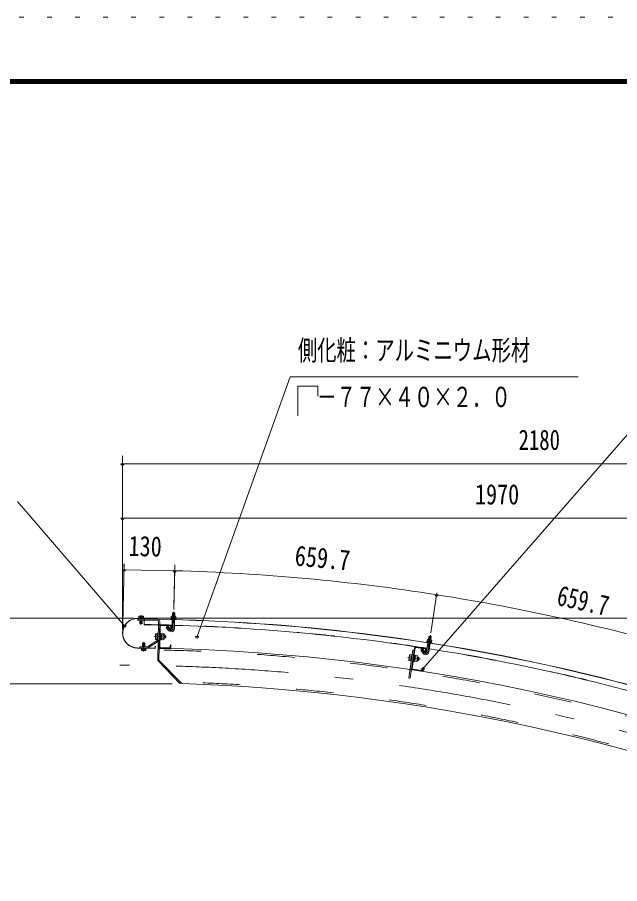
# Model space of a CAD drawing. Units: millimetres, scale not verified, with parts at other scales. Extents: x -26655 to 26659, y -10500 to 10500.
# Drawn here: x 15847 to 19713, y 4936 to 10500 of the extents above; entities that cross this region are included whole.
import ezdxf
from ezdxf.enums import TextEntityAlignment as Align

# ---------------------------------------------------------------- set-up
doc = ezdxf.new("R2010")
doc.units = ezdxf.units.MM
doc.header["$LTSCALE"] = 60
for name, pattern in [('USER2', [10, 4, -6]), ('USER3', [24, 12, -5, 2, -5]), ('USER4', [3, 0.5, -2.5])]:
    doc.linetypes.add(name, pattern=pattern)
for name, color, linetype, lineweight in [('0-6_2-02BOLD', 7, 'Continuous', 18), ('0-7_2-12HIDDEN', 3, 'USER2', 18), ('0-8_2-22CENTER', 3, 'USER3', 18), ('0-9_2-42THIN', 4, 'Continuous', 18), ('0-A_2-52DIM', 3, 'Continuous', 18), ('0-C_F-F1PAPER', 5, 'Continuous', 18), ('0-D_F-E_J_ADD', 5, 'USER4', 18)]:
    doc.layers.add(name, color=color, linetype=linetype, lineweight=lineweight)
doc.styles.add('ＭＳ ゴシック', font='')
doc.styles.get('ＭＳ ゴシック').set_extended_font_data('MS Gothic')

msp = doc.modelspace()

# ---------------------------------------------------------------- linework, layer by layer
at = {"layer": '0-6_2-02BOLD'}
for p, q in [((16620.12, 6638.85), (16736.85, 6636.51)), ((16736.87, 6637.76), (16620.15, 6640.1)), ((16748.61, 6624.28), (16621.63, 6626.82)), ((16627.71, 6652.69), (16627.54, 6643.95)), ((16629.93, 6653.9), (16627.71, 6652.69)), ((16654.42, 6653.41), (16629.93, 6653.9)), ((16633.78, 6608.82), (16634.13, 6626.57)), ((16634.29, 6634.56), (16634.37, 6638.56)), ((16634.93, 6652.54), (16634.76, 6643.81)), ((16648.77, 6608.52), (16649.12, 6626.27)), ((16649.36, 6652.25), (16649.19, 6643.52)), ((16649.29, 6634.26), (16649.37, 6638.26)), ((16657.59, 6643.35), (16657.52, 6639.35)), ((16661.83, 6636.12), (16661.37, 6598.63)), ((16736.87, 6637.76), (16736.85, 6636.51)), ((16833.88, 6640.63), (16865.12, 6639.79)), ((16834.97, 6636.85), (16834.86, 6632.85)), ((16834.86, 6632.85), (16863.72, 6632.08)), ((16837.59, 6653.04), (16862.08, 6652.38)), ((16840.22, 6573.88), (16841.76, 6631.41)), ((16842.59, 6651.64), (16842.28, 6640.41)), ((16842.34, 6652.91), (16842.88, 6673.27)), ((16857.88, 6672.87), (16842.88, 6673.27)), ((16855.21, 6573.48), (16856.75, 6631.01)), ((16857.02, 6651.25), (16856.72, 6640.02)), ((16857.33, 6652.51), (16857.88, 6672.87)), ((16862.08, 6652.38), (16864.23, 6651.06)), ((16863.83, 6636.08), (16863.72, 6632.08)), ((16864.23, 6651.06), (16863.93, 6639.82)), ((16865.12, 6639.79), (16865.02, 6636.04)), ((16636.23, 6606.27), (16633.78, 6608.82)), ((16648.77, 6608.52), (16633.78, 6608.82)), ((16636.23, 6606.27), (16646.22, 6606.07)), ((16648.77, 6608.52), (16646.22, 6606.07)), ((16753.51, 6619.18), (16748.5, 6368.91)), ((16760.56, 6572.03), (16752.56, 6572.19)), ((16761.5, 6619.02), (16756.56, 6372.07)), ((16764.9, 6588.94), (16762.22, 6454.97)), ((16768.98, 6592.86), (16827.97, 6591.68)), ((16769.06, 6596.86), (16828.05, 6595.68)), ((16814.39, 6588.71), (16803.5, 6578.39)), ((16820.7, 6560.25), (16803.5, 6578.39)), ((16831.59, 6570.57), (16814.39, 6588.71)), ((16831.89, 6587.6), (16831.55, 6570.61)), ((16831.55, 6570.61), (16835.55, 6570.53)), ((16835.89, 6587.52), (16835.55, 6570.53)), ((16841.27, 6612.99), (16856.26, 6612.59)), ((16734.13, 6538.3), (16735.93, 6541.28)), ((16735.37, 6513.14), (16747.38, 6512.9)), ((16735.75, 6531.9), (16747.75, 6531.66)), ((16735.93, 6541.28), (16747.94, 6541.04)), ((16747.99, 6543.52), (16747.14, 6501.03)), ((16747.99, 6543.52), (16751.99, 6543.44)), ((16767.99, 6543.12), (16763.99, 6543.2)), ((16772.56, 6521.78), (16767.46, 6516.88)), ((16767.56, 6521.88), (16772.66, 6526.78)), ((16767.95, 6541.37), (16772.95, 6541.27)), ((16772.95, 6541.27), (16772.17, 6502.28)), ((16786.88, 6512.11), (16772.37, 6512.4)), ((16787.25, 6530.87), (16772.75, 6531.16)), ((16787.44, 6540.25), (16772.94, 6540.53)), ((16789.13, 6537.2), (16787.44, 6540.25)), ((16794, 6531.35), (16789.01, 6531.45)), ((16794, 6531.35), (16793.61, 6511.35)), ((16794, 6531.35), (16797.68, 6527.52)), ((16797.43, 6515.03), (16797.68, 6527.52)), ((18486.18, 6503.44), (18489.34, 6523.56)), ((18492.2, 6525.65), (18489.34, 6523.56)), ((18504.16, 6521.24), (18489.34, 6523.56)), ((18502.08, 6524.09), (18492.2, 6525.65)), ((18501, 6501.11), (18504.16, 6521.24)), ((18504.16, 6521.24), (18502.08, 6524.09)), ((16651.18, 6478.95), (16650.74, 6457.2)), ((16651.18, 6478.95), (16653.73, 6481.39)), ((16651.18, 6478.95), (16666.17, 6478.64)), ((16663.72, 6481.19), (16653.73, 6481.39)), ((16663.72, 6481.19), (16666.17, 6478.64)), ((16666.17, 6478.64), (16665.74, 6456.9)), ((16682.09, 6457.41), (16748.9, 6500.04)), ((16686.39, 6450.67), (16753.2, 6493.3)), ((16732.09, 6461.32), (16731.87, 6450.08)), ((16732.09, 6461.32), (16733.34, 6461.3)), ((16733.34, 6461.3), (16733.12, 6450.05)), ((16747.14, 6501.03), (16751.14, 6500.95)), ((16767.17, 6502.38), (16772.17, 6502.28)), ((16829.55, 6470.63), (16829.21, 6453.63)), ((18406.31, 6457.27), (18464.66, 6448.52)), ((18473.92, 6425.33), (18482.84, 6482.19)), ((18476.81, 6488.46), (18476.19, 6484.51)), ((18476.19, 6484.51), (18504.71, 6480.03)), ((18476.22, 6492.35), (18507.09, 6487.5)), ((18479.99, 6463.98), (18494.81, 6461.66)), ((18481.49, 6504.17), (18505.69, 6500.37)), ((18486.27, 6502.15), (18484.52, 6491.04)), ((18488.74, 6423.01), (18497.67, 6479.87)), ((18500.52, 6499.91), (18498.78, 6488.81)), ((18505.33, 6483.98), (18504.71, 6480.03)), ((18505.69, 6500.37), (18507.65, 6498.79)), ((18507.65, 6498.79), (18505.91, 6487.69)), ((18507.09, 6487.5), (18506.51, 6483.8)), ((16616.32, 6448.64), (16729.29, 6446.38)), ((16616.34, 6449.89), (16729.32, 6447.63)), ((16642.36, 6444.11), (16642.44, 6448.11)), ((16645.53, 6434.05), (16670.02, 6433.56)), ((16650.59, 6435.21), (16650.76, 6443.95)), ((16665.02, 6434.92), (16665.19, 6443.66)), ((16670.02, 6433.56), (16672.24, 6434.78)), ((16672.24, 6434.78), (16672.41, 6443.51)), ((16766.06, 6446.89), (16825.05, 6445.71)), ((16766.14, 6450.89), (16825.13, 6449.71)), ((18364.15, 6403.68), (18359.48, 6372.53)), ((18386.78, 6434.92), (18360.09, 6256.91)), ((18397.21, 6450.55), (18368, 6255.72)), ((18378.56, 6407.08), (18382.52, 6406.49)), ((18401.17, 6449.95), (18381.3, 6317.43)), ((18394.69, 6433.73), (18386.78, 6434.92)), ((18398.34, 6404.11), (18392.04, 6362.08)), ((18398.34, 6404.11), (18394.38, 6404.71)), ((18405.72, 6453.31), (18464.07, 6444.56)), ((18450.22, 6443.36), (18438.09, 6434.53)), ((18452.82, 6414.32), (18438.09, 6434.53)), ((18464.94, 6423.16), (18450.22, 6443.36)), ((18467.43, 6440.02), (18464.91, 6423.2)), ((18464.91, 6423.2), (18468.86, 6422.61)), ((18471.39, 6439.42), (18468.86, 6422.61)), ((16889.36, 6222.3), (16748.5, 6368.91)), ((16902.2, 6220.48), (16756.56, 6372.07)), ((18359.48, 6372.53), (18360.75, 6369.29)), ((18360.75, 6369.29), (18372.63, 6367.51)), ((18362.14, 6378.57), (18374.02, 6376.79)), ((18364.93, 6397.13), (18376.8, 6395.34)), ((18392.04, 6362.08), (18388.08, 6362.68)), ((18392.3, 6363.82), (18397.24, 6363.07)), ((18400.13, 6382.36), (18394.45, 6378.15)), ((18395.19, 6383.1), (18400.88, 6387.3)), ((18411.7, 6361.65), (18397.35, 6363.8)), ((18413.09, 6370.93), (18398.74, 6373.08)), ((18415.87, 6389.48), (18401.53, 6391.64)), ((18413.87, 6364.37), (18411.7, 6361.65)), ((18418.54, 6395.52), (18413.87, 6364.37)), ((18422.63, 6389.09), (18417.69, 6389.84)), ((18423.93, 6372.47), (18419.66, 6369.32)), ((18422.63, 6389.09), (18425.79, 6384.83)), ((18423.93, 6372.47), (18425.79, 6384.83)), ((18384.07, 6308.93), (18442.42, 6300.18)), ((18384.66, 6312.89), (18443.01, 6304.13)), ((18450.08, 6324.31), (18447.56, 6307.5)), ((18360.09, 6256.91), (18368, 6255.72)), ((16895.13, 6227.84), (16889.36, 6222.3))]:
    msp.add_line(p, q, dxfattribs=at)
for points in [[(16748.77, 6632.27), (16621.79, 6634.81), (16621.63, 6626.82)], [(16657.59, 6643.35), (16626.35, 6643.98), (16626.27, 6639.98)], [(16654.42, 6653.41), (16656.58, 6652.11), (16656.4, 6643.37)], [(16833.88, 6640.63), (16833.78, 6636.88), (16865.02, 6636.04)], [(16837.59, 6653.04), (16835.37, 6651.83), (16835.07, 6640.6)], [(16857.88, 6672.87), (16855.45, 6675.44), (16845.45, 6675.71), (16842.88, 6673.27)], [(16734.13, 6538.3), (16733.5, 6506.8), (16735.18, 6503.76), (16747.19, 6503.52)], [(16767.99, 6543.12), (16767.13, 6500.63), (16763.14, 6500.71)], [(16789.13, 6537.2), (16788.49, 6505.71), (16786.69, 6502.72), (16772.19, 6503.01)], [(16797.43, 6515.03), (16793.61, 6511.35), (16788.61, 6511.45)], [(16679.3, 6456.63), (16633.25, 6457.55), (16633.09, 6449.55)], [(16829.55, 6470.63), (16833.55, 6470.55), (16833.21, 6453.55)], [(18476.22, 6492.35), (18475.64, 6488.64), (18506.51, 6483.8)], [(18481.49, 6504.17), (18479.14, 6503.27), (18477.39, 6492.16)], [(16642.36, 6444.11), (16673.6, 6443.49), (16673.68, 6447.49)], [(16645.53, 6434.05), (16643.37, 6435.35), (16643.55, 6444.09)], [(18364.15, 6403.68), (18366.32, 6406.4), (18378.2, 6404.62)], [(18378.56, 6407.08), (18372.26, 6365.05), (18376.21, 6364.46)], [(18398.08, 6402.38), (18403.03, 6401.64), (18397.24, 6363.07)], [(18418.54, 6395.52), (18417.26, 6398.76), (18402.92, 6400.91)], [(18422.63, 6389.09), (18419.66, 6369.32), (18414.72, 6370.06)], [(18450.08, 6324.31), (18454.03, 6323.72), (18451.51, 6306.9)]]:
    msp.add_lwpolyline(points, dxfattribs=at)
for centre, radius, start, end in [((16618.23, 6544.37), 95.75, 88.854, 268.854), ((16618.23, 6544.37), 94.5, 88.854, 268.854), ((16631.24, 6648.09), 5.79, 50.30775, 88.854), ((16641.75, 6632.39), 21.27, 69.02267, 108.68311), ((16652.88, 6647.65), 5.79, 88.854, 127.38544), ((16505.83, -6161.8), 12797.62, 65.66528, 89.30167), ((16505.83, -6161.8), 12798.88, 65.66528, 89.30167), ((16748.5, 6619.28), 5, 358.854, 88.854), ((16748.5, 6619.28), 13, 358.854, 88.854), ((16838.86, 6647.21), 5.79, 49.93085, 88.46228), ((16849.26, 6631.44), 21.27, 68.63316, 108.29361), ((16860.5, 6646.63), 5.79, 88.46228, 127.00851), ((16505.83, -6161.8), 12761.37, 88.49597, 89.30167), ((16768.9, 6588.86), 8, 88.854, 178.854), ((16768.9, 6588.86), 4, 88.854, 178.854), ((16835.21, 6574.01), 20, 223.46228, 358.48836), ((16827.89, 6587.68), 4, 358.854, 88.854), ((16827.89, 6587.68), 8, 358.854, 88.854), ((16835.21, 6574.01), 5, 223.46228, 358.51442), ((16505.83, -6161.8), 12761.37, 81.1133, 88.42862), ((16740.73, 6508.34), 7.19, 138.12717, 178.854), ((16759.96, 6522.03), 26.15, 157.82858, 199.87939), ((16741.29, 6536.48), 7.19, 178.854, 219.58083), ((16762.66, 6521.98), 26.15, 337.82858, 19.87941), ((16781.34, 6507.52), 7.19, 358.854, 39.58083), ((16781.9, 6535.67), 7.19, 318.12717, 358.854), ((16679.4, 6461.63), 5, 268.854, 302.54407), ((16746.2, 6504.26), 5, 302.54407, 358.854), ((16746.2, 6504.26), 13, 302.54407, 358.854), ((16766.22, 6454.89), 8, 178.854, 268.854), ((16766.22, 6454.89), 4, 178.854, 268.854), ((18405.13, 6449.36), 8, 81.47133, 171.47133), ((18482, 6498.23), 5.79, 42.54817, 81.07961), ((18490.29, 6481.26), 21.27, 61.25049, 100.91093), ((18503.39, 6494.88), 5.79, 81.07961, 119.62584), ((16647.07, 6439.81), 5.79, 268.854, 307.38544), ((16658.2, 6455.08), 21.27, 249.02267, 288.68311), ((16668.71, 6439.38), 5.79, 230.30775, 268.854), ((16679.4, 6461.63), 13, 268.854, 302.54407), ((16729.37, 6450.13), 3.75, 268.854, 358.854), ((16729.37, 6450.13), 2.5, 268.854, 358.854), ((16505.83, -6161.8), 12611.38, 65.80466, 88.854), ((16825.21, 6453.71), 8, 268.854, 358.854), ((16825.21, 6453.71), 4, 268.854, 358.854), ((18371.01, 6400.96), 7.19, 171.47133, 212.19815), ((18405.13, 6449.36), 4, 81.47133, 171.47133), ((18468.98, 6426.1), 20, 216.07961, 351.10568), ((18463.48, 6440.61), 4, 351.47133, 81.47133), ((18463.48, 6440.61), 8, 351.47133, 81.47133), ((18468.98, 6426.1), 5, 216.07961, 351.13176), ((16505.83, -6161.8), 12761.37, 73.73062, 81.04594), ((18366.84, 6373.12), 7.19, 130.74449, 171.47133), ((18387.67, 6384.23), 26.15, 150.44592, 192.49673), ((18390.35, 6383.83), 26.15, 330.44592, 12.49673), ((18407.01, 6367.1), 7.19, 351.47133, 32.19815), ((18411.18, 6394.93), 7.19, 310.74449, 351.47133), ((18385.25, 6316.84), 8, 171.47133, 261.47133), ((18385.25, 6316.84), 4, 171.47133, 261.47133), ((18443.6, 6308.09), 8, 261.47133, 351.47133), ((18443.6, 6308.09), 4, 261.47133, 351.47133), ((16505.83, -6161.8), 12388.63, 67.05199, 88.16655)]:
    msp.add_arc(centre, radius, start, end, dxfattribs=at)
at = {"layer": '0-7_2-12HIDDEN'}
for radius, start, end in [(12762.62, 88.49596, 89.30167), (12762.62, 81.1133, 88.42862), (12600.87, 65.80389, 88.854), (12762.62, 73.73062, 81.04594), (12399.12, 67.01985, 88.21622)]:
    msp.add_arc((16505.83, -6161.8), radius, start, end, dxfattribs=at)
at = {"layer": '0-8_2-22CENTER'}
for p, q in [((16850.63, 6682.45), (16847.71, 6573.67)), ((16642.32, 6661.16), (16641.07, 6598.67)), ((16803.79, 6589), (16826.14, 6565.41)), ((16726.32, 6522.7), (16805.06, 6521.12)), ((18498.2, 6531.66), (18481.33, 6424.16)), ((16657.63, 6426.31), (16658.88, 6488.79)), ((18439.74, 6445.01), (18458.88, 6418.74)), ((18432.28, 6377.54), (18354.4, 6389.22))]:
    msp.add_line(p, q, dxfattribs=at)
for centre, radius, start, end in [((16835.21, 6574.01), 12.5, 223.4623, 358.4623), ((18468.98, 6426.1), 12.5, 216.07962, 351.07962), ((16505.83, -6161.8), 12500, 65.24121, 90)]:
    msp.add_arc(centre, radius, start, end, dxfattribs=at)
at = {"layer": '0-9_2-42THIN'}
for p, q in [((16636.13, 6626.53), (16635.74, 6606.78)), ((16636.37, 6638.52), (16636.29, 6634.52)), ((16647.13, 6626.3), (16646.73, 6606.56)), ((16647.37, 6638.3), (16647.28, 6634.3)), ((16844.33, 6652.85), (16844.94, 6675.22)), ((16854.26, 6612.64), (16854.76, 6631.07)), ((16855.33, 6652.56), (16855.93, 6674.92)), ((16856.17, 6609.12), (16854.26, 6612.64)), ((16788.66, 6513.95), (16796.16, 6513.8)), ((16788.96, 6528.95), (16796.46, 6528.8)), ((18488.16, 6503.13), (18491.63, 6525.23)), ((18499.02, 6501.42), (18502.49, 6523.52)), ((16652.74, 6457.16), (16653.22, 6480.91)), ((16663.74, 6456.94), (16664.22, 6480.68)), ((18492.83, 6461.97), (18495.69, 6480.18)), ((18494.27, 6458.24), (18492.83, 6461.97)), ((18415.09, 6372.53), (18422.51, 6371.42)), ((18417.32, 6387.36), (18424.74, 6386.25))]:
    msp.add_line(p, q, dxfattribs=at)
for points in [[(16841.17, 6609.53), (16843.26, 6612.94), (16843.76, 6631.36)], [(18479.45, 6460.56), (18481.96, 6463.68), (18484.82, 6481.88)]]:
    msp.add_lwpolyline(points, dxfattribs=at)
at = {"layer": '0-A_2-52DIM'}
for p, q in [((17597.48, 8189.93), (17000.65, 6523.4)), ((19447.48, 8189.93), (17597.48, 8189.93)), ((20084.82, 8189.93), (18450.19, 6314.39)), ((17647.48, 8131.38), (17776.27, 8131.38)), ((17647.48, 7939.93), (17647.48, 8131.38)), ((17776.27, 8131.38), (17776.27, 8066.98)), ((16522.48, 6569.37), (16522.48, 7682.46)), ((16532.48, 7632.46), (16512.48, 7632.46)), ((21972.48, 7632.46), (16522.48, 7632.46)), ((15847.48, 7389.93), (16535.61, 6592.25)), ((16532.48, 7282.46), (16512.48, 7282.46)), ((16522.48, 7282.47), (21972.48, 7282.47)), ((16523.67, 6604.68), (16533.06, 6989.38)), ((16532.31, 6951.89), (16531.28, 6984.95)), ((16858.01, 6957.15), (16851.03, 6697.1)), ((16851.37, 6714.19), (16858.44, 6982.87)), ((16542.31, 6951.89), (16522.31, 6951.89)), ((16857.69, 6945.38), (16532.31, 6951.89)), ((16867.69, 6945.38), (16847.69, 6945.38)), ((18500.48, 6546.14), (18540.82, 6803.15)), ((18548.99, 6791.51), (18528.99, 6791.51)), ((16593.23, 6639.93), (15022.48, 6639.93)), ((16643.23, 6640.12), (20822.83, 6640.12)), ((16545.61, 6592.25), (16525.61, 6592.25)), ((17010.65, 6523.4), (16990.65, 6523.4)), ((18460.19, 6314.39), (18440.19, 6314.39)), ((16840.86, 6219.93), (15372.48, 6219.93))]:
    msp.add_line(p, q, dxfattribs=at)
for centre, radius, start, end in [((16522.48, 7632.46), 10, 180, 0), ((16522.48, 7282.46), 10, 180, 0), ((16532.31, 6951.89), 10, 180, 0), ((16857.69, 6945.38), 10, 180, 0), ((16505.82, -6161.88), 13111.98, 81.07959, 88.46222), ((18538.99, 6791.51), 10, 180, 0), ((16505.81, -6161.88), 13111.99, 73.69698, 81.07959), ((16535.61, 6592.25), 10, 180, 0), ((17000.65, 6523.4), 10, 180, 0), ((18450.19, 6314.39), 10, 180, 0)]:
    msp.add_arc(centre, radius, start, end, dxfattribs=at)
at = {"layer": '0-C_F-F1PAPER'}
for p, q in [((-2541.11, 10100), (26158.89, 10100)), ((-2538.61, 10097.5), (26156.39, 10097.5)), ((-2536.11, 10095), (26153.89, 10095)), ((-2533.61, 10092.5), (26151.39, 10092.5)), ((-2531.11, 10090), (26148.89, 10090)), ((-2528.61, 10087.5), (26146.39, 10087.5)), ((-2526.11, 10085), (26143.89, 10085)), ((-2523.61, 10082.5), (26141.39, 10082.5)), ((-2521.11, 10080), (26138.89, 10080)), ((-2518.61, 10077.5), (26136.39, 10077.5)), ((-2516.11, 10075), (26133.89, 10075))]:
    msp.add_line(p, q, dxfattribs=at)
at = {"layer": '0-D_F-E_J_ADD'}
msp.add_lwpolyline([(-3041.11, -10500), (-3041.11, 10500), (26658.89, 10500)], dxfattribs=at)

# ---------------------------------------------------------------- texts
at = {"layer": '0-A_2-52DIM', "color": 7, "style": 'ＭＳ ゴシック'}
for s, width, p in [('側化粧：アルミニウム形材', 0.7, (17647.48, 8257.7)), ('\u3000－７７×４０×２．０', 0.7, (17647.48, 7957.7)), ('2180', 0.75, (19064.45, 7682.46)), ('1970', 0.8, (18784.79, 7332.46))]:
    msp.add_text(s, height=130.2, dxfattribs=dict(at, width=width)).set_placement(p, align=Align.BOTTOM_LEFT)
for s, rotation, width, p in [('130', 358.854, 0.8, (16559.62, 7001.35)), ('659.7', 354.771, 0.8, (17620.35, 6940.55)), ('659.7', 347.388, 0.75, (19294.71, 6688.73))]:
    msp.add_text(s, height=130.2, rotation=rotation, dxfattribs=dict(at, width=width)).set_placement(p, align=Align.BOTTOM_LEFT)

doc.saveas('drawing.dxf')
